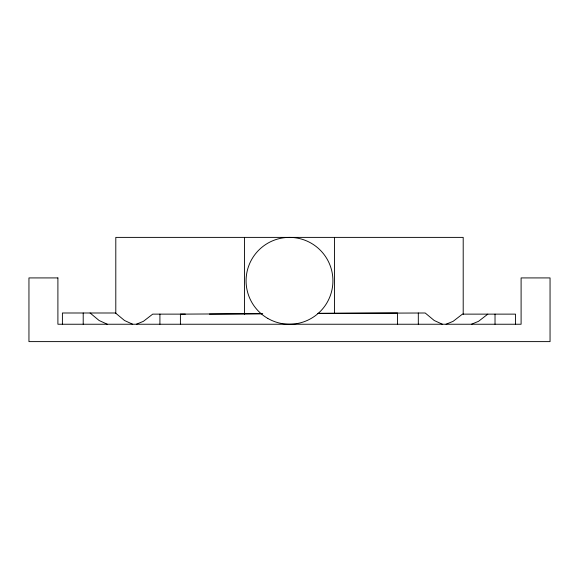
<?xml version="1.0" encoding="UTF-8"?>
<svg xmlns="http://www.w3.org/2000/svg" width="579" height="579" viewBox="0 0 579 579"><rect width="100%" height="100%" fill="white"/><g stroke="black" fill="none" stroke-linecap="round" stroke-linejoin="round"><path stroke-width="0.87" d="M487.829 314.129L478.536 321.323L471.458 324.24M136.355 324.24L143.426 321.323L152.718 314.129L185.309 314.129M446.062 324.24L453.14 321.323L462.433 314.129L515.513 314.129L515.513 324.24M209.417 314.108L261.838 313.746M262.721 313.702L180.409 314.129L180.409 324.24M442.421 324.24L434.243 320.52L425.196 312.993L317.878 313.369L397.505 312.993L397.505 324.24M132.707 324.24L124.528 320.52L115.482 312.993L62.402 312.993L62.402 324.24M107.318 324.24L99.139 320.52L90.085 312.993M495.023 314.129L495.023 324.24M463.2 314.288L463.2 237.39L115.8 237.39L115.8 313.384M418.313 312.993L418.313 324.24M334.459 237.39L334.459 313.384M244.541 237.39L244.541 314.288M159.92 314.129L159.92 324.24M83.21 312.993L83.21 324.24M57.9 277.92L28.95 277.92L28.95 341.61L550.05 341.61L550.05 277.92L521.1 277.92L521.1 324.24L57.9 324.24L57.9 277.92M267.788 318.421A43.425 43.425 0 0 0 332.925 280.815A43.425 43.425 0 0 0 267.788 243.209A43.425 43.425 0 0 0 267.788 318.421"/></g></svg>
